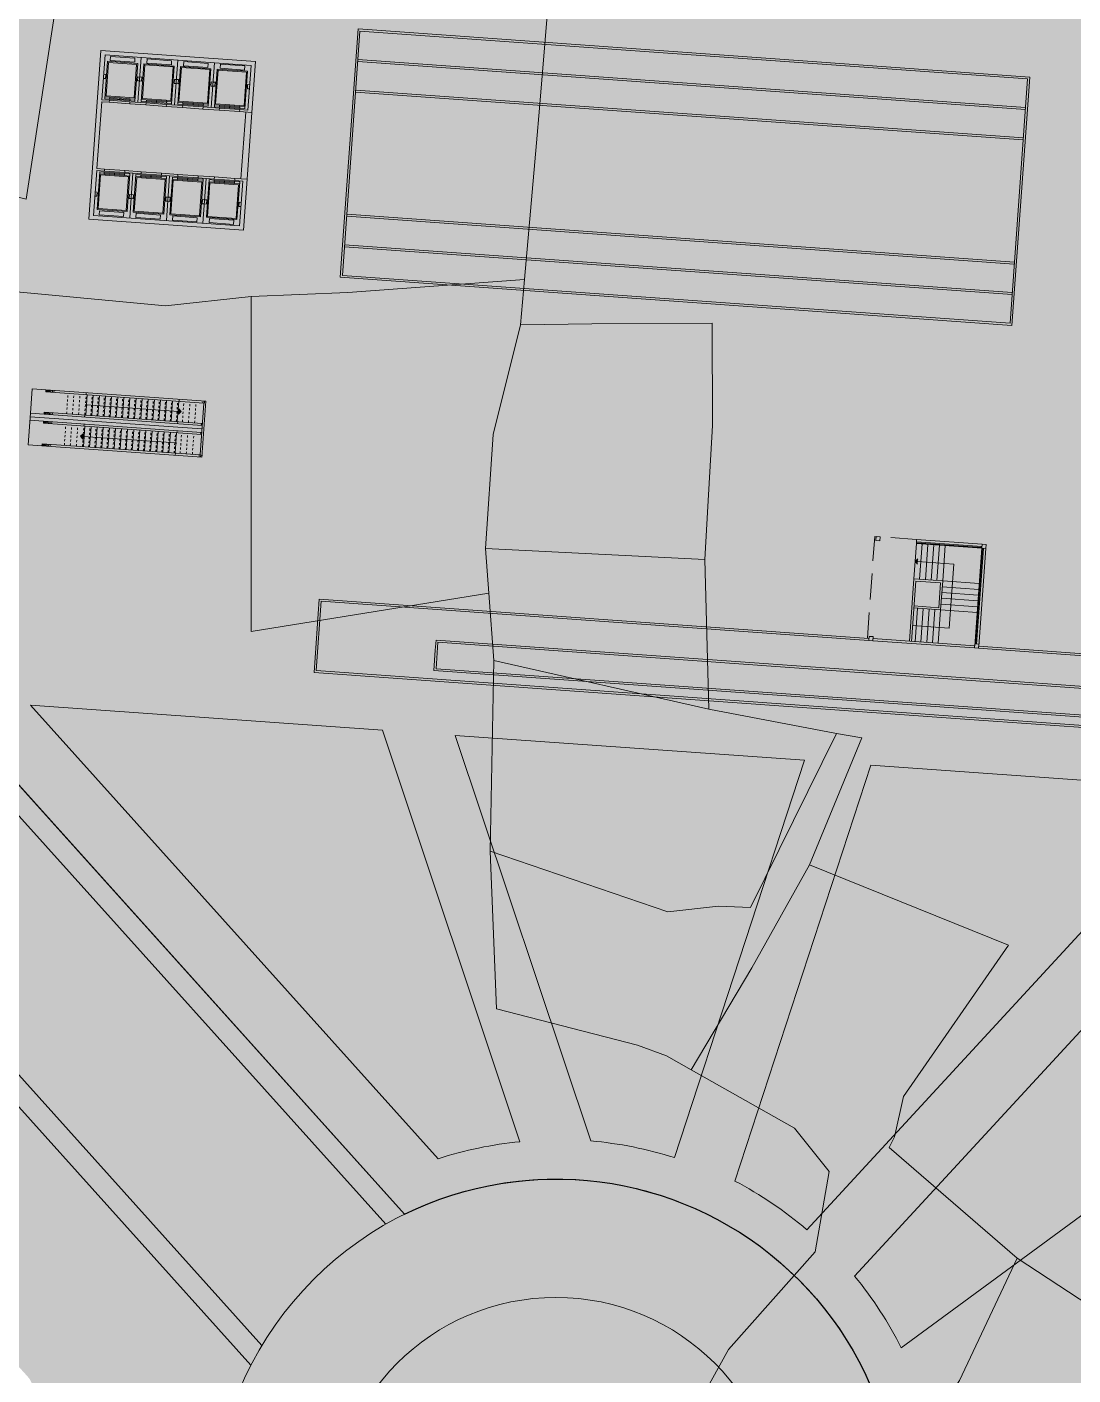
# Model space of a CAD drawing. Header units: inches. Extents: x 733725 to 1472938, y 4017711 to 8040520.
# Drawn here: x 735337.8 to 735389.1, y 4019173.2 to 4019239.3 of the extents above; entities that cross this region are included whole.
import ezdxf

# ---------------------------------------------------------------- set-up
doc = ezdxf.new("R2010")
doc.units = ezdxf.units.IN
doc.header["$MEASUREMENT"] = 0
doc.linetypes.add('DASHED2', pattern=[9.525, 6.35, -3.175])
doc.linetypes.add('HIDDEN', pattern=[0.375, 0.25, -0.125])
for name, color, linetype, lineweight in [('H-FAZAYE SABZ', 96, 'Continuous', 18), ('H-MAFSALL', 31, 'Continuous', 13), ('LABE ASPHALT', 7, 'Continuous', 15), ('RAHBAGH', 7, 'Continuous', 5), ('TAFKIKE SABZ', 7, 'Continuous', 25), ('VAZE-MOJOOD-IN', 252, 'Continuous', 0)]:
    doc.layers.add(name, color=color, linetype=linetype, lineweight=lineweight)

msp = doc.modelspace()

# ---------------------------------------------------------------- hatches: boundary and pattern name
at = {"layer": 'H-FAZAYE SABZ'}
h = msp.add_hatch(color=256, dxfattribs=at)
edge = h.paths.add_edge_path()
edge.add_arc((735410.748, 4019426.073), 76, 263.44384, 271.72523, ccw=False)
edge.add_line((735402.071, 4019350.57), (735364.906, 4019354.841))
edge.add_arc((735361.594, 4019326.038), 28.993, 83.4414, 123.48102)
edge.add_line((735345.6, 4019350.22), (735353.87, 4019343.77))
edge.add_line((735353.87, 4019343.77), (735332.48, 4019316.35))
edge.add_line((735332.48, 4019316.35), (735330.01, 4019313.18))
edge.add_line((735330.01, 4019313.18), (735305.82, 4019282.19))
edge.add_line((735305.82, 4019282.19), (735300.29, 4019287.341))
edge.add_line((735300.29, 4019287.341), (735285.265, 4019271.213))
edge.add_line((735285.265, 4019271.213), (735291.819, 4019270.898))
edge.add_line((735291.819, 4019270.898), (735301.561, 4019260.173))
edge.add_line((735301.561, 4019260.173), (735300.866, 4019245.702))
edge.add_line((735300.866, 4019245.702), (735299.411, 4019244.38))
edge.add_line((735299.411, 4019244.38), (735356.312, 4019181.079))
edge.add_arc((735363.732, 4019166.003), 16.803, -17.99058, 116.20637, ccw=False)
edge.add_arc((735384.469, 4019159.269), 5, 162.00947, 222.0951)
edge.add_line((735380.759, 4019155.917), (735387.694, 4019148.24))
edge.add_arc((735378.047, 4019139.525), 13, 15.04637, 42.09511, ccw=False)
edge.add_line((735390.602, 4019142.9), (735394.22, 4019142.032))
edge.add_line((735394.22, 4019142.032), (735395.52, 4019148.77))
edge.add_arc((735263.116, 4019268.09), 178.236, 317.97541, 327.17956)
edge.add_line((735412.901, 4019171.485), (735416.436, 4019177.606))
edge.add_line((735416.436, 4019177.606), (735423.813, 4019191.582))
edge.add_line((735423.813, 4019191.582), (735427.541, 4019199.873))
edge.add_line((735427.541, 4019199.873), (735533.169, 4019192.242))
edge.add_line((735533.169, 4019192.242), (735543.18, 4019191.4))
edge.add_line((735543.18, 4019191.4), (735605.304, 4019186.967))
edge.add_line((735605.304, 4019186.967), (735608.957, 4019242.876))
edge.add_line((735608.957, 4019242.876), (735544.421, 4019247.517))
edge.add_line((735544.421, 4019247.517), (735536.221, 4019248.107))
edge.add_line((735536.221, 4019248.107), (735472.997, 4019252.654))
edge.add_line((735472.997, 4019252.654), (735462.969, 4019253.375))
edge.add_line((735462.969, 4019253.375), (735422.994, 4019256.25))
edge.add_line((735422.994, 4019256.25), (735417.009, 4019256.681))
edge.add_line((735417.009, 4019256.681), (735367.324, 4019260.254))
edge.add_line((735367.324, 4019260.254), (735361.228, 4019260.693))
edge.add_line((735361.228, 4019260.693), (735325.124, 4019263.289))
edge.add_line((735325.124, 4019263.289), (735325.124, 4019263.29))
edge.add_line((735325.124, 4019263.29), (735313.964, 4019267.791))
edge.add_line((735313.964, 4019267.791), (735315.742, 4019271.626))
edge.add_line((735315.742, 4019271.626), (735319.4, 4019278.363))
edge.add_line((735319.4, 4019278.363), (735321.208, 4019281.622))
edge.add_line((735321.208, 4019281.622), (735322.065, 4019283.168))
edge.add_line((735322.065, 4019283.168), (735333.895, 4019279.208))
edge.add_line((735333.895, 4019279.208), (735365.72, 4019336.973))
edge.add_line((735365.72, 4019336.973), (735370.334, 4019347.774))
edge.add_line((735370.334, 4019347.774), (735375.149, 4019346.997))
edge.add_line((735375.149, 4019346.997), (735390.881, 4019344.458))
edge.add_line((735390.881, 4019344.458), (735397.096, 4019343.455))
edge.add_line((735397.096, 4019343.455), (735422.141, 4019339.413))
edge.add_line((735422.141, 4019339.413), (735423.106, 4019346.596))
edge.add_line((735423.106, 4019346.596), (735419.758, 4019350.31))
edge.add_line((735419.758, 4019350.31), (735413.036, 4019350.107))
at = {"layer": 'H-MAFSALL'}
h = msp.add_hatch(dxfattribs=at)
h.set_pattern_fill('ANGLE', color=256, scale=0.3, angle=45, style=0)
h.set_pattern_definition([(44.999999983, (-0.0012, 0.0002), (-1.4817422595, 1.4817422604), [1.524, -0.5715]), (134.999999983, (-0.0012, 0.0002), (-1.4817422604, -1.4817422595), [1.524, -0.5715])])
edge = h.paths.add_edge_path()
edge.add_arc((735336.887, 4018993.898), 19.879, 147.24573, 162.82161)
edge.add_line((735317.895, 4018999.769), (735317.157, 4018997.382))
edge.add_line((735317.157, 4018997.382), (735316.016, 4018993.691))
edge.add_line((735316.016, 4018993.691), (735315.622, 4018992.415))
edge.add_arc((735287.294, 4019001.172), 29.65, 331.20956, 342.82161, ccw=False)
edge.add_arc((735314.375, 4018986.29), 1.25, 151.20956, 323.45403)
edge.add_line((735315.379, 4018985.546), (735316.766, 4018987.417))
edge.add_line((735316.766, 4018987.417), (735319.857, 4018991.588))
edge.add_line((735319.857, 4018991.588), (735322.124, 4018994.646))
edge.add_line((735322.124, 4018994.646), (735323.352, 4018996.303))
edge.add_arc((735327.778, 4019000.204), 5.9, 152.78755, 221.39207, ccw=False)
edge.add_line((735322.531, 4019002.902), (735320.169, 4019004.653))
edge = h.paths.add_edge_path()
edge.add_arc((735363.732, 4019166.003), 6.72, 0, 360)
edge = h.paths.add_edge_path()
edge.add_arc((735283.745, 4019253.777), 6.72, 0, 360)
edge = h.paths.add_edge_path()
edge.add_arc((735235.561, 4018869.054), 31.282, 173.68042, 181.1747)
edge.add_line((735204.285, 4018868.412), (735205.168, 4018868.081))
edge.add_line((735205.168, 4018868.081), (735225.386, 4018891.628))
edge.add_line((735225.386, 4018891.628), (735223.179, 4018893.579))
edge.add_line((735223.179, 4018893.579), (735257.076, 4018931.653))
edge.add_line((735257.076, 4018931.653), (735260.059, 4018932.081))
edge.add_line((735260.059, 4018932.081), (735253.91, 4018936.722))
edge.add_line((735253.91, 4018936.722), (735255.371, 4018938.214))
edge.add_line((735255.371, 4018938.214), (735271.808, 4018955.003))
edge.add_line((735271.808, 4018955.003), (735289.384, 4018972.956))
edge.add_line((735289.384, 4018972.956), (735302.583, 4018963.33))
edge.add_line((735302.583, 4018963.33), (735310.742, 4018974.291))
edge.add_line((735310.742, 4018974.291), (735319.561, 4018986.14))
edge.add_line((735319.561, 4018986.14), (735324.93, 4018993.354))
edge.add_line((735324.93, 4018993.354), (735332.335, 4019003.302))
edge.add_line((735332.335, 4019003.302), (735333.987, 4019005.523))
edge.add_line((735333.987, 4019005.523), (735346.706, 4019022.611))
edge.add_line((735346.706, 4019022.611), (735348.208, 4019024.628))
edge.add_line((735348.208, 4019024.628), (735342.012, 4019029.593))
edge.add_line((735342.012, 4019029.593), (735355.3, 4019041.673))
edge.add_arc((735337.305, 4019061.466), 26.75, 312.2751, 347.92686)
edge.add_line((735363.464, 4019055.871), (735364.731, 4019061.795))
edge.add_line((735364.731, 4019061.795), (735367.431, 4019060.094))
edge.add_line((735367.431, 4019060.094), (735369.771, 4019071.038))
edge.add_line((735369.771, 4019071.038), (735370.908, 4019076.727))
edge.add_line((735370.908, 4019076.727), (735371.28, 4019078.589))
edge.add_line((735371.28, 4019078.589), (735372.116, 4019082.779))
edge.add_line((735372.116, 4019082.779), (735372.943, 4019086.918))
edge.add_line((735372.943, 4019086.918), (735374.009, 4019091.899))
edge.add_line((735374.009, 4019091.899), (735374.622, 4019094.768))
edge.add_arc((735460.772, 4019076.342), 88.098, 160.40594, 167.92686, ccw=False)
edge.add_arc((735459.126, 4019077.063), 86.306, 143.87088, 160.49062, ccw=False)
edge.add_line((735389.418, 4019127.949), (735390.943, 4019130.318))
edge.add_line((735390.943, 4019130.318), (735394.22, 4019142.032))
edge.add_line((735394.22, 4019142.032), (735393.882, 4019142.15))
edge.add_line((735393.882, 4019142.15), (735390.602, 4019142.9))
edge.add_arc((735378.048, 4019139.525), 13, 15.04587, 42.09561)
edge.add_line((735387.694, 4019148.24), (735380.759, 4019155.917))
edge.add_arc((735384.469, 4019159.269), 5, 162.00938, 222.09505, ccw=False)
edge.add_arc((735363.732, 4019166.003), 16.803, 342.00945, 476.20635)
edge.add_line((735356.312, 4019181.079), (735299.411, 4019244.38))
edge.add_line((735299.411, 4019244.38), (735300.866, 4019245.702))
edge.add_line((735300.866, 4019245.702), (735301.561, 4019260.174))
edge.add_line((735301.561, 4019260.174), (735291.819, 4019270.898))
edge.add_line((735291.819, 4019270.898), (735283.87, 4019271.28))
edge.add_line((735283.87, 4019271.28), (735273.064, 4019281.308))
edge.add_line((735273.064, 4019281.308), (735261.021, 4019270.648))
edge.add_line((735261.021, 4019270.648), (735241.26, 4019290.858))
edge.add_line((735241.26, 4019290.858), (735237.133, 4019295.778))
edge.add_line((735237.133, 4019295.778), (735236.941, 4019294.494))
edge.add_arc((735279.18, 4019288.64), 42.642, 172.10945, 182.94588)
edge.add_arc((735272.33, 4019287.876), 35.764, 182.28821, 200.86123)
edge.add_arc((735279.844, 4019290.903), 43.864, 201.06045, 210.22746)
edge.add_arc((735196.272, 4019240.989), 53.484, 22.65761, 31.35686, ccw=False)
edge.add_arc((735214.584, 4019250.796), 32.867, 1.70821, 19.17565, ccw=False)
edge.add_arc((735222.509, 4019250.947), 24.942, -19.81532, 1.90493, ccw=False)
edge.add_arc((735180.674, 4019263.974), 68.743, 329.27151, 341.7906, ccw=False)
edge.add_arc((735194.126, 4019259.478), 54.964, 310.4978, 326.1333, ccw=False)
edge.add_arc((735194.948, 4019257.212), 52.715, 297.16763, 311.41797, ccw=False)
edge.add_arc((735184.453, 4019279.097), 76.98, 286.93156, 296.67939, ccw=False)
edge.add_arc((735187.968, 4019299.012), 95.448, 273.81785, 281.42347, ccw=False)
edge.add_line((735194.323, 4019203.775), (735191.816, 4019203.542))
edge.add_line((735191.816, 4019203.542), (735188.433, 4019204.166))
edge.add_line((735188.433, 4019204.166), (735186.818, 4019204.814))
edge.add_line((735186.818, 4019204.814), (735184.224, 4019206.587))
edge.add_line((735184.224, 4019206.587), (735182.357, 4019208.497))
edge.add_line((735182.357, 4019208.497), (735177.464, 4019213.816))
edge.add_line((735177.464, 4019213.816), (735174.388, 4019215.427))
edge.add_arc((735207.702, 4019311.575), 101.756, 242.58474, 250.88943, ccw=False)
edge.add_arc((735205.978, 4019309.365), 99.001, 235.25845, 242.88122, ccw=False)
edge.add_arc((735219.404, 4019320.885), 116.204, 226.95382, 233.05546, ccw=False)
edge.add_arc((735189.204, 4019288.191), 71.698, 218.65722, 226.75708, ccw=False)
edge.add_arc((735177.01, 4019281.026), 57.736, 215.64624, 220.66439, ccw=False)
edge.add_arc((735188.662, 4019291.496), 73.326, 209.71519, 216.98843, ccw=False)
edge.add_arc((735209.953, 4019304.55), 98.292, 205.61372, 210.17167, ccw=False)
edge.add_arc((735443.938, 4019400.779), 351.177, 201.87935, 203.26711, ccw=False)
edge.add_arc((735236.113, 4019308.214), 124.115, 193.20551, 197.97514, ccw=False)
edge.add_arc((735185.201, 4019297.692), 72.159, 186.73357, 194.3063, ccw=False)
edge.add_arc((735101.662, 4019287.749), 11.97, 7.11084, 36.42171)
edge.add_arc((735266.402, 4019423.972), 201.815, 217.70694, 219.77485, ccw=False)
edge.add_arc((735118.352, 4019306.361), 12.994, 178.25995, 206.62589, ccw=False)
edge.add_arc((735127.732, 4019307.406), 22.377, 168.36929, 181.66632, ccw=False)
edge.add_arc((735209.805, 4019281.707), 108.29, 159.60821, 163.8009, ccw=False)
edge.add_arc((735168.265, 4019296.33), 64.263, 152.57975, 158.92435, ccw=False)
edge.add_arc((735188.612, 4019279.74), 90.123, 143.048, 149.17247, ccw=False)
edge.add_arc((735146.857, 4019311.913), 37.419, 129.08322, 143.98196, ccw=False)
edge.add_arc((735151.115, 4019315.317), 37.856, 120.29098, 137.36305, ccw=False)
edge.add_arc((735159.16, 4019292.588), 61.706, 110.04398, 116.09204, ccw=False)
edge.add_arc((735161.247, 4019296.399), 58.931, 100.69888, 113.22214, ccw=False)
edge.add_arc((735157.137, 4019318.945), 36.014, 89.18296, 100.93291, ccw=False)
edge.add_arc((735156.867, 4019324.903), 30.063, 62.39516, 88.50508, ccw=False)
edge.add_arc((735157.344, 4019325.33), 29.464, 49.16935, 62.83395, ccw=False)
edge.add_arc((735245.617, 4019426.573), 104.858, 228.84372, 233.52535)
edge.add_arc((735203.918, 4019373.689), 37.602, 236.71613, 246.17942)
edge.add_arc((735207.799, 4019385.711), 50.184, 247.66976, 256.74302)
edge.add_arc((735204.53, 4019372.261), 36.344, 256.89678, 262.4419)
edge.add_line((735199.75, 4019336.234), (735201.003, 4019336.089))
edge.add_line((735201.003, 4019336.089), (735202.625, 4019335.968))
edge.add_line((735202.625, 4019335.968), (735204.032, 4019335.921))
edge.add_line((735204.032, 4019335.921), (735205.471, 4019335.925))
edge.add_line((735205.471, 4019335.925), (735206.76, 4019335.97))
edge.add_line((735206.76, 4019335.97), (735208.39, 4019336.085))
edge.add_line((735208.39, 4019336.085), (735210.343, 4019336.307))
edge.add_line((735210.343, 4019336.307), (735213.109, 4019336.783))
edge.add_line((735213.109, 4019336.783), (735215.77, 4019337.424))
edge.add_line((735215.77, 4019337.424), (735218.559, 4019338.369))
edge.add_line((735218.559, 4019338.369), (735221.568, 4019339.578))
edge.add_line((735221.568, 4019339.578), (735223.136, 4019340.263))
edge.add_line((735223.136, 4019340.263), (735225.924, 4019341.74))
edge.add_line((735225.924, 4019341.74), (735226.042, 4019341.814))
edge.add_line((735226.042, 4019341.814), (735221.934, 4019348.392))
edge.add_line((735221.934, 4019348.392), (735194.472, 4019341.949))
edge.add_line((735194.472, 4019341.949), (735181.04, 4019356.617))
edge.add_line((735181.04, 4019356.617), (735156.683, 4019383.216))
edge.add_line((735156.683, 4019383.216), (735138.789, 4019366.92))
edge.add_line((735138.789, 4019366.92), (735125.728, 4019353.293))
edge.add_line((735125.728, 4019353.293), (735109.672, 4019338.426))
edge.add_line((735109.672, 4019338.426), (735059.814, 4019293.098))
edge.add_line((735059.814, 4019293.098), (735064.848, 4019287.561))
edge.add_line((735064.848, 4019287.561), (735059.598, 4019282.788))
edge.add_line((735059.598, 4019282.788), (735162.105, 4019170.036))
edge.add_line((735162.105, 4019170.036), (735173.064, 4019180))
edge.add_line((735173.064, 4019180), (735182.819, 4019169.27))
edge.add_line((735182.819, 4019169.27), (735265.188, 4019244.155))
edge.add_line((735265.188, 4019244.155), (735267.199, 4019245.981))
edge.add_line((735267.199, 4019245.981), (735275.67, 4019236.655))
edge.add_line((735275.67, 4019236.655), (735290.075, 4019235.964))
edge.add_line((735290.075, 4019235.964), (735293.85, 4019231.821))
edge.add_line((735293.85, 4019231.821), (735291.239, 4019229.442))
edge.add_line((735291.239, 4019229.442), (735293.303, 4019227.177))
edge.add_line((735293.303, 4019227.177), (735295.914, 4019229.556))
edge.add_line((735295.914, 4019229.556), (735298.386, 4019226.842))
edge.add_line((735298.386, 4019226.842), (735297.619, 4019217.325))
edge.add_line((735297.619, 4019217.325), (735337.84, 4019173.133))
edge.add_arc((735337.101, 4019172.46), 1, -48.01312, 42.30624, ccw=False)
edge.add_line((735337.77, 4019171.716), (735335.76, 4019169.888))
edge.add_line((735335.76, 4019169.888), (735359.666, 4019143.198))
edge.add_arc((735366.226, 4019164.986), 22.754, 253.24461, 273.40424)
edge.add_arc((735366.203, 4019164.63), 22.4, 273.51626, 283.3837)
edge.add_arc((735372.615, 4019137.682), 5.3, -34.83055, 103.3837, ccw=False)
edge.add_arc((735460.772, 4019076.342), 102.098, 145.16945, 167.92614)
edge.add_line((735360.932, 4019097.698), (735359.249, 4019089.827))
edge.add_line((735359.249, 4019089.827), (735358.039, 4019088.727))
edge.add_line((735358.039, 4019088.727), (735358.294, 4019088.447))
edge.add_arc((735357.406, 4019087.64), 1.2, -128.97711, 42.27461, ccw=False)
edge.add_line((735356.652, 4019086.707), (735356.606, 4019086.491))
edge.add_line((735356.606, 4019086.491), (735356.482, 4019086.588))
edge.add_line((735356.482, 4019086.588), (735356.371, 4019086.698))
edge.add_line((735356.371, 4019086.698), (735355.37, 4019087.798))
edge.add_line((735355.37, 4019087.798), (735353.56, 4019086.153))
edge.add_line((735353.56, 4019086.153), (735352.815, 4019086.972))
edge.add_line((735352.815, 4019086.972), (735349.862, 4019084.287))
edge.add_line((735349.862, 4019084.287), (735350.607, 4019083.468))
edge.add_line((735350.607, 4019083.468), (735348.923, 4019081.938))
edge.add_line((735348.923, 4019081.938), (735348.587, 4019082.307))
edge.add_line((735348.587, 4019082.307), (735347.328, 4019082.721))
edge.add_line((735347.328, 4019082.721), (735346.107, 4019081.61))
edge.add_line((735346.107, 4019081.61), (735347.084, 4019080.535))
edge.add_line((735347.084, 4019080.535), (735347.218, 4019080.388))
edge.add_line((735347.218, 4019080.388), (735348.063, 4019079.46))
edge.add_line((735348.063, 4019079.46), (735351.056, 4019076.167))
edge.add_line((735351.056, 4019076.167), (735351.998, 4019075.131))
edge.add_line((735351.998, 4019075.131), (735352.779, 4019075.841))
edge.add_arc((735354.124, 4019074.361), 2, -12.07314, 132.2751, ccw=False)
edge.add_line((735356.08, 4019073.943), (735352.707, 4019058.172))
edge.add_arc((735337.305, 4019061.466), 15.75, 312.27536, 347.9264, ccw=False)
edge.add_line((735347.9, 4019049.812), (735296.267, 4019002.871))
edge.add_arc((735304.003, 4018994.361), 11.5, 132.27509, 162.40594)
edge.add_arc((735291.944, 4018998.185), 1.15, 222.2751, 342.40593, ccw=False)
edge.add_line((735291.093, 4018997.412), (735289.079, 4018999.627))
edge.add_line((735289.079, 4018999.627), (735348.847, 4019053.964))
edge.add_arc((735348.04, 4019054.852), 1.2, 312.2751, 448.26631)
edge.add_line((735348.076, 4019056.052), (735342.951, 4019051.751))
edge.add_line((735342.951, 4019051.751), (735274.351, 4018989.384))
edge.add_line((735274.351, 4018989.384), (735286.122, 4018976.437))
edge.add_line((735286.122, 4018976.437), (735276.11, 4018967.335))
edge.add_line((735276.11, 4018967.335), (735256.153, 4018949.191))
edge.add_line((735256.153, 4018949.191), (735254.651, 4018947.826))
edge.add_line((735254.651, 4018947.826), (735254.11, 4018948.422))
edge.add_line((735254.11, 4018948.422), (735253.837, 4018948.174))
edge.add_line((735253.837, 4018948.174), (735258.041, 4018943.55))
edge.add_line((735258.041, 4018943.55), (735257.671, 4018943.214))
edge.add_line((735257.671, 4018943.214), (735253.911, 4018942.944))
edge.add_line((735253.911, 4018942.944), (735251.084, 4018940.374))
edge.add_line((735251.084, 4018940.374), (735248.631, 4018938.144))
edge.add_line((735248.631, 4018938.144), (735248.489, 4018934.324))
edge.add_line((735248.489, 4018934.324), (735226.261, 4018910.477))
edge.add_line((735226.261, 4018910.477), (735226.355, 4018910.373))
edge.add_line((735226.355, 4018910.373), (735226.273, 4018910.297))
edge.add_line((735226.273, 4018910.297), (735223.412, 4018907.216))
edge.add_line((735223.412, 4018907.216), (735215.547, 4018915.891))
edge.add_arc((735198.25, 4018905.818), 20.016, 24.34693, 30.21392, ccw=False)
edge.add_line((735216.486, 4018914.07), (735217.139, 4018912.854))
edge.add_arc((735181.623, 4018893.381), 40.504, 14.51723, 28.73548, ccw=False)
edge.add_arc((735206.013, 4018902.291), 14.873, -11.21466, 4.79688, ccw=False)
edge.add_arc((735204.632, 4018902.585), 16.285, 327.33902, 348.71289, ccw=False)
edge.add_arc((735185.918, 4018916.366), 39.505, 311.21049, 325.16042, ccw=False)
edge.add_arc((735230.628, 4018866.723), 27.313, 133.16037, 146.20972)
edge.add_arc((735226.261, 4018869.833), 21.954, 146.61687, 173.03045)

# ---------------------------------------------------------------- linework, layer by layer
at = {"layer": 'LABE ASPHALT'}
for p, q in [((735354.035, 4019239.16), (735353.163, 4019226.992)), ((735354.127, 4019239.054), (735353.27, 4019227.084)), ((735386.95, 4019236.804), (735354.035, 4019239.16)), ((735354.127, 4019239.054), (735386.843, 4019236.711)), ((735386.843, 4019236.711), (735354.127, 4019239.054)), ((735354.02, 4019237.562), (735386.736, 4019235.217)), ((735386.743, 4019235.317), (735354.027, 4019237.661)), ((735385.986, 4019224.738), (735386.843, 4019236.711)), ((735386.078, 4019224.632), (735386.95, 4019236.804)), ((735353.92, 4019236.165), (735386.636, 4019233.821)), ((735348.529, 4019235.085), (735348.295, 4019231.813)), ((735348.828, 4019235.064), (735348.594, 4019231.792)), ((735353.485, 4019230.081), (735386.2, 4019227.736)), ((735353.478, 4019229.981), (735386.193, 4019227.637)), ((735386.086, 4019226.14), (735353.37, 4019228.484)), ((735353.378, 4019228.585), (735386.093, 4019226.24)), ((735386.078, 4019224.632), (735353.163, 4019226.992)), ((735385.986, 4019224.738), (735353.27, 4019227.084)), ((735338.756, 4019221.38), (735338.763, 4019221.48)), ((735338.777, 4019221.378), (735338.784, 4019221.478)), ((735338.803, 4019221.377), (735338.81, 4019221.476)), ((735338.836, 4019221.374), (735338.843, 4019221.474)), ((735338.883, 4019221.371), (735338.89, 4019221.471)), ((735338.932, 4019221.367), (735338.939, 4019221.467)), ((735338.988, 4019221.363), (735338.996, 4019221.463)), ((735339.055, 4019221.359), (735339.063, 4019221.458)), ((735339.13, 4019221.353), (735339.137, 4019221.453)), ((735346.43, 4019220.834), (735346.437, 4019220.933)), ((735346.505, 4019220.828), (735346.512, 4019220.928)), ((735338.678, 4019220.283), (735338.685, 4019220.382)), ((735338.699, 4019220.281), (735338.706, 4019220.381)), ((735338.725, 4019220.279), (735338.732, 4019220.379)), ((735338.758, 4019220.277), (735338.765, 4019220.377)), ((735338.805, 4019220.274), (735338.812, 4019220.373)), ((735338.854, 4019220.27), (735338.861, 4019220.37)), ((735338.91, 4019220.266), (735338.917, 4019220.366)), ((735338.977, 4019220.261), (735338.984, 4019220.361)), ((735339.052, 4019220.256), (735339.059, 4019220.356)), ((735338.646, 4019219.834), (735338.653, 4019219.933)), ((735338.667, 4019219.832), (735338.674, 4019219.932)), ((735338.693, 4019219.83), (735338.7, 4019219.93)), ((735338.726, 4019219.828), (735338.733, 4019219.928)), ((735338.773, 4019219.825), (735338.78, 4019219.924)), ((735338.822, 4019219.821), (735338.829, 4019219.921)), ((735338.878, 4019219.817), (735338.885, 4019219.917)), ((735338.945, 4019219.812), (735338.953, 4019219.912)), ((735339.02, 4019219.807), (735339.027, 4019219.907)), ((735346.352, 4019219.736), (735346.359, 4019219.836)), ((735346.494, 4019219.726), (735346.501, 4019219.826)), ((735338.568, 4019218.737), (735338.575, 4019218.836)), ((735338.589, 4019218.735), (735338.596, 4019218.835)), ((735338.615, 4019218.733), (735338.622, 4019218.833)), ((735338.648, 4019218.731), (735338.655, 4019218.831)), ((735338.694, 4019218.728), (735338.702, 4019218.827)), ((735338.743, 4019218.724), (735338.751, 4019218.824)), ((735338.8, 4019218.72), (735338.807, 4019218.82)), ((735338.867, 4019218.715), (735338.874, 4019218.815)), ((735338.942, 4019218.71), (735338.949, 4019218.81)), ((735346.32, 4019219.287), (735346.327, 4019219.387)), ((735346.462, 4019219.277), (735346.469, 4019219.377)), ((735346.242, 4019218.19), (735346.249, 4019218.29)), ((735346.316, 4019218.185), (735346.324, 4019218.285)), ((735346.384, 4019218.18), (735346.391, 4019218.28)), ((735381.331, 4019213.078), (735381.472, 4019213.2)), ((735381.331, 4019213.078), (735381.453, 4019212.936)), ((735381.463, 4019213.068), (735383.234, 4019212.941)), ((735383.008, 4019209.792), (735383.234, 4019212.941)), ((735352.135, 4019211.226), (735351.877, 4019207.627)), ((735352.227, 4019211.119), (735351.984, 4019207.72)), ((735379.066, 4019209.298), (735352.135, 4019211.226)), ((735379.059, 4019209.198), (735352.227, 4019211.119)), ((735381.205, 4019209.921), (735383.008, 4019209.792)), ((735357.82, 4019208.714), (735357.855, 4019209.213)), ((735384.238, 4019207.324), (735357.855, 4019209.213)), ((735357.855, 4019207.809), (735357.948, 4019209.106)), ((735357.948, 4019209.106), (735379.044, 4019207.595)), ((735384.245, 4019208.828), (735379.258, 4019209.184)), ((735384.252, 4019208.927), (735379.265, 4019209.284)), ((735415.292, 4019206.705), (735384.452, 4019208.913)), ((735357.748, 4019207.716), (735357.82, 4019208.714)), ((735415.185, 4019206.612), (735384.445, 4019208.813)), ((735384.131, 4019205.828), (735357.748, 4019207.716)), ((735384.138, 4019205.927), (735357.855, 4019207.809)), ((735379.044, 4019207.595), (735415.071, 4019205.016)), ((735384.238, 4019207.324), (735415.078, 4019205.116)), ((735414.971, 4019203.62), (735384.131, 4019205.828)), ((735414.978, 4019203.72), (735384.138, 4019205.927))]:
    msp.add_line(p, q, dxfattribs=at)
at = {"layer": 'LABE ASPHALT', "ltscale": 0.2}
for p, q in [((735341.426, 4019238.1), (735340.835, 4019229.841)), ((735349.007, 4019237.558), (735341.426, 4019238.1)), ((735341.637, 4019237.885), (735341.48, 4019235.69)), ((735341.633, 4019235.729), (735341.765, 4019237.575)), ((735348.793, 4019237.372), (735341.637, 4019237.885)), ((735341.694, 4019235.875), (735341.811, 4019237.521)), ((735343.236, 4019237.469), (735341.765, 4019237.575)), ((735343.183, 4019237.423), (735341.811, 4019237.521)), ((735341.893, 4019237.616), (735341.907, 4019237.815)), ((735343.09, 4019237.53), (735341.893, 4019237.616)), ((735343.104, 4019237.729), (735341.907, 4019237.815)), ((735343.065, 4019235.777), (735343.183, 4019237.423)), ((735343.09, 4019237.53), (735343.104, 4019237.729)), ((735343.104, 4019235.624), (735343.236, 4019237.469)), ((735343.25, 4019235.564), (735343.407, 4019237.758)), ((735343.403, 4019235.603), (735343.535, 4019237.448)), ((735343.464, 4019235.749), (735343.582, 4019237.395)), ((735345.031, 4019237.341), (735343.535, 4019237.448)), ((735344.978, 4019237.295), (735343.582, 4019237.395)), ((735343.688, 4019237.487), (735343.703, 4019237.687)), ((735344.885, 4019237.401), (735343.688, 4019237.487)), ((735344.9, 4019237.601), (735343.703, 4019237.687)), ((735344.86, 4019235.649), (735344.978, 4019237.295)), ((735344.885, 4019237.401), (735344.9, 4019237.601)), ((735344.899, 4019235.496), (735345.031, 4019237.341)), ((735345.045, 4019235.435), (735345.202, 4019237.629)), ((735345.199, 4019235.474), (735345.331, 4019237.319)), ((735346.827, 4019237.212), (735345.331, 4019237.319)), ((735345.484, 4019237.359), (735345.498, 4019237.558)), ((735346.681, 4019237.273), (735345.484, 4019237.359)), ((735346.695, 4019237.472), (735345.498, 4019237.558)), ((735346.681, 4019237.273), (735346.695, 4019237.472)), ((735346.841, 4019235.306), (735346.998, 4019237.501)), ((735347.279, 4019237.23), (735347.294, 4019237.43)), ((735348.49, 4019237.344), (735347.294, 4019237.43)), ((735348.476, 4019237.144), (735348.49, 4019237.344)), ((735348.636, 4019235.178), (735348.793, 4019237.372)), ((735348.828, 4019235.064), (735349.007, 4019237.558)), ((735341.654, 4019236.73), (735341.555, 4019236.738)), ((735341.669, 4019236.93), (735341.569, 4019236.937)), ((735341.654, 4019236.73), (735341.669, 4019236.93)), ((735343.225, 4019236.618), (735343.24, 4019236.817)), ((735343.24, 4019236.817), (735343.439, 4019236.803)), ((735343.425, 4019236.604), (735343.439, 4019236.803)), ((735345.021, 4019236.489), (735345.035, 4019236.689)), ((735345.035, 4019236.689), (735345.234, 4019236.675)), ((735345.22, 4019236.475), (735345.234, 4019236.675)), ((735345.259, 4019235.62), (735345.377, 4019237.266)), ((735346.773, 4019237.166), (735345.377, 4019237.266)), ((735346.656, 4019235.52), (735346.773, 4019237.166)), ((735346.695, 4019235.367), (735346.827, 4019237.212)), ((735346.994, 4019235.346), (735347.126, 4019237.191)), ((735347.055, 4019235.492), (735347.172, 4019237.137)), ((735348.622, 4019237.084), (735347.126, 4019237.191)), ((735348.569, 4019237.037), (735347.172, 4019237.137)), ((735348.476, 4019237.144), (735347.279, 4019237.23)), ((735348.451, 4019235.392), (735348.569, 4019237.037)), ((735348.49, 4019235.239), (735348.622, 4019237.084)), ((735343.225, 4019236.618), (735343.325, 4019236.611)), ((735343.425, 4019236.604), (735343.325, 4019236.611)), ((735345.021, 4019236.489), (735345.12, 4019236.482)), ((735345.22, 4019236.475), (735345.12, 4019236.482)), ((735346.816, 4019236.361), (735346.83, 4019236.56)), ((735346.816, 4019236.361), (735347.015, 4019236.347)), ((735346.83, 4019236.56), (735346.93, 4019236.553)), ((735347.03, 4019236.546), (735346.93, 4019236.553)), ((735347.015, 4019236.347), (735347.03, 4019236.546)), ((735348.611, 4019236.232), (735348.625, 4019236.432)), ((735348.611, 4019236.232), (735348.711, 4019236.225)), ((735348.625, 4019236.432), (735348.725, 4019236.425)), ((735353.913, 4019236.066), (735386.629, 4019233.721)), ((735341.473, 4019235.591), (735341.238, 4019232.318)), ((735341.846, 4019235.564), (735341.473, 4019235.591)), ((735341.854, 4019235.663), (735341.48, 4019235.69)), ((735341.857, 4019235.713), (735341.633, 4019235.729)), ((735342.363, 4019235.777), (735341.64, 4019235.829)), ((735343.065, 4019235.777), (735341.694, 4019235.875)), ((735341.846, 4019235.564), (735341.854, 4019235.663)), ((735342.851, 4019235.592), (735341.854, 4019235.663)), ((735341.857, 4019235.713), (735341.864, 4019235.813)), ((735342.356, 4019235.678), (735341.857, 4019235.713)), ((735342.858, 4019235.692), (735341.861, 4019235.763)), ((735342.356, 4019235.678), (735342.363, 4019235.777)), ((735343.104, 4019235.624), (735342.356, 4019235.678)), ((735342.862, 4019235.742), (735342.363, 4019235.777)), ((735342.844, 4019235.492), (735342.851, 4019235.592)), ((735343.642, 4019235.435), (735342.844, 4019235.492)), ((735343.649, 4019235.535), (735342.851, 4019235.592)), ((735342.855, 4019235.642), (735342.862, 4019235.742)), ((735343.111, 4019235.724), (735342.862, 4019235.742)), ((735343.653, 4019235.585), (735343.403, 4019235.603)), ((735344.158, 4019235.649), (735343.41, 4019235.702)), ((735344.86, 4019235.649), (735343.464, 4019235.749)), ((735343.642, 4019235.435), (735343.649, 4019235.535)), ((735344.646, 4019235.464), (735343.649, 4019235.535)), ((735343.653, 4019235.585), (735343.66, 4019235.685)), ((735344.151, 4019235.549), (735343.653, 4019235.585)), ((735344.654, 4019235.563), (735343.656, 4019235.635)), ((735344.151, 4019235.549), (735344.158, 4019235.649)), ((735344.899, 4019235.496), (735344.151, 4019235.549)), ((735344.657, 4019235.613), (735344.158, 4019235.649)), ((735344.639, 4019235.364), (735344.646, 4019235.464)), ((735345.437, 4019235.307), (735344.639, 4019235.364)), ((735345.444, 4019235.406), (735344.646, 4019235.464)), ((735344.65, 4019235.513), (735344.657, 4019235.613)), ((735344.906, 4019235.595), (735344.657, 4019235.613)), ((735345.448, 4019235.456), (735345.199, 4019235.474)), ((735345.954, 4019235.52), (735345.206, 4019235.574)), ((735346.656, 4019235.52), (735345.259, 4019235.62)), ((735345.437, 4019235.307), (735345.444, 4019235.406)), ((735346.442, 4019235.335), (735345.444, 4019235.406)), ((735345.448, 4019235.456), (735345.455, 4019235.556)), ((735345.947, 4019235.421), (735345.448, 4019235.456)), ((735346.449, 4019235.435), (735345.451, 4019235.506)), ((735345.947, 4019235.421), (735345.954, 4019235.52)), ((735346.695, 4019235.367), (735345.947, 4019235.421)), ((735346.453, 4019235.485), (735345.954, 4019235.52)), ((735346.435, 4019235.235), (735346.442, 4019235.335)), ((735347.24, 4019235.278), (735346.442, 4019235.335)), ((735346.445, 4019235.385), (735346.453, 4019235.485)), ((735346.702, 4019235.467), (735346.453, 4019235.485)), ((735347.243, 4019235.328), (735346.994, 4019235.346)), ((735347.749, 4019235.392), (735347.001, 4019235.445)), ((735348.451, 4019235.392), (735347.055, 4019235.492)), ((735347.243, 4019235.328), (735347.25, 4019235.428)), ((735347.742, 4019235.292), (735347.243, 4019235.328)), ((735348.244, 4019235.306), (735347.247, 4019235.378)), ((735347.742, 4019235.292), (735347.749, 4019235.392)), ((735348.248, 4019235.356), (735347.749, 4019235.392)), ((735348.241, 4019235.256), (735348.248, 4019235.356)), ((735348.497, 4019235.338), (735348.248, 4019235.356)), ((735347.233, 4019235.178), (735346.435, 4019235.235)), ((735347.233, 4019235.178), (735347.24, 4019235.278)), ((735348.237, 4019235.206), (735347.24, 4019235.278)), ((735348.49, 4019235.239), (735347.742, 4019235.292)), ((735348.23, 4019235.107), (735348.237, 4019235.206)), ((735348.23, 4019235.107), (735348.828, 4019235.064)), ((735348.237, 4019235.206), (735348.636, 4019235.178)), ((735341.074, 4019230.024), (735341.231, 4019232.218)), ((735341.605, 4019232.192), (735341.231, 4019232.218)), ((735341.612, 4019232.291), (735341.238, 4019232.318)), ((735341.377, 4019232.158), (735341.245, 4019230.313)), ((735341.416, 4019232.005), (735341.299, 4019230.359)), ((735342.093, 4019232.006), (735341.37, 4019232.058)), ((735341.601, 4019232.142), (735341.377, 4019232.158)), ((735342.788, 4019231.907), (735341.416, 4019232.005)), ((735341.601, 4019232.142), (735341.594, 4019232.042)), ((735342.595, 4019232.021), (735341.598, 4019232.092)), ((735342.1, 4019232.106), (735341.601, 4019232.142)), ((735341.612, 4019232.291), (735341.605, 4019232.192)), ((735342.602, 4019232.12), (735341.605, 4019232.192)), ((735342.1, 4019232.106), (735342.093, 4019232.006)), ((735342.592, 4019231.971), (735342.093, 4019232.006)), ((735342.848, 4019232.053), (735342.1, 4019232.106)), ((735342.599, 4019232.07), (735342.592, 4019231.971)), ((735342.61, 4019232.22), (735342.602, 4019232.12)), ((735343.4, 4019232.063), (735342.602, 4019232.12)), ((735343.408, 4019232.163), (735342.61, 4019232.22)), ((735342.848, 4019232.053), (735342.716, 4019230.207)), ((735343.001, 4019232.092), (735342.844, 4019229.897)), ((735343.147, 4019232.031), (735343.015, 4019230.186)), ((735343.397, 4019232.013), (735343.147, 4019232.031)), ((735343.397, 4019232.013), (735343.39, 4019231.914)), ((735343.896, 4019231.978), (735343.397, 4019232.013)), ((735343.408, 4019232.163), (735343.4, 4019232.063)), ((735344.398, 4019231.992), (735343.4, 4019232.063)), ((735344.405, 4019232.092), (735344.398, 4019231.992)), ((735345.203, 4019232.034), (735344.405, 4019232.092)), ((735345.203, 4019232.034), (735345.196, 4019231.935)), ((735342.841, 4019231.953), (735342.592, 4019231.971)), ((735342.788, 4019231.907), (735342.67, 4019230.261)), ((735343.187, 4019231.878), (735343.069, 4019230.232)), ((735343.888, 4019231.878), (735343.14, 4019231.931)), ((735344.583, 4019231.778), (735343.187, 4019231.878)), ((735344.391, 4019231.892), (735343.393, 4019231.963)), ((735343.896, 4019231.978), (735343.888, 4019231.878)), ((735344.387, 4019231.842), (735343.888, 4019231.878)), ((735344.644, 4019231.924), (735343.896, 4019231.978)), ((735344.394, 4019231.942), (735344.387, 4019231.842)), ((735344.636, 4019231.824), (735344.387, 4019231.842)), ((735345.196, 4019231.935), (735344.398, 4019231.992)), ((735344.583, 4019231.778), (735344.465, 4019230.132)), ((735344.644, 4019231.924), (735344.512, 4019230.079)), ((735344.797, 4019231.963), (735344.64, 4019229.769)), ((735344.943, 4019231.903), (735344.811, 4019230.057)), ((735344.982, 4019231.749), (735344.864, 4019230.104)), ((735345.684, 4019231.749), (735344.936, 4019231.803)), ((735345.192, 4019231.885), (735344.943, 4019231.903)), ((735346.378, 4019231.649), (735344.982, 4019231.749)), ((735345.192, 4019231.885), (735345.185, 4019231.785)), ((735346.186, 4019231.764), (735345.189, 4019231.835)), ((735345.691, 4019231.849), (735345.192, 4019231.885)), ((735346.193, 4019231.863), (735345.196, 4019231.935)), ((735345.691, 4019231.849), (735345.684, 4019231.749)), ((735346.183, 4019231.714), (735345.684, 4019231.749)), ((735346.439, 4019231.796), (735345.691, 4019231.849)), ((735346.19, 4019231.813), (735346.183, 4019231.714)), ((735346.432, 4019231.696), (735346.183, 4019231.714)), ((735346.2, 4019231.963), (735346.193, 4019231.863)), ((735346.991, 4019231.806), (735346.193, 4019231.863)), ((735346.998, 4019231.906), (735346.2, 4019231.963)), ((735346.378, 4019231.649), (735346.261, 4019230.004)), ((735346.439, 4019231.796), (735346.307, 4019229.95)), ((735346.592, 4019231.835), (735346.435, 4019229.64)), ((735346.738, 4019231.774), (735346.606, 4019229.929)), ((735346.777, 4019231.621), (735346.66, 4019229.975)), ((735347.479, 4019231.621), (735346.731, 4019231.674)), ((735346.988, 4019231.756), (735346.738, 4019231.774)), ((735348.174, 4019231.521), (735346.777, 4019231.621)), ((735346.988, 4019231.756), (735346.98, 4019231.657)), ((735347.981, 4019231.635), (735346.984, 4019231.706)), ((735347.486, 4019231.721), (735346.988, 4019231.756)), ((735346.998, 4019231.906), (735346.991, 4019231.806)), ((735347.989, 4019231.735), (735346.991, 4019231.806)), ((735347.486, 4019231.721), (735347.479, 4019231.621)), ((735347.978, 4019231.585), (735347.479, 4019231.621)), ((735348.234, 4019231.667), (735347.486, 4019231.721)), ((735347.985, 4019231.685), (735347.978, 4019231.585)), ((735348.227, 4019231.567), (735347.978, 4019231.585)), ((735347.996, 4019231.834), (735347.989, 4019231.735)), ((735347.989, 4019231.735), (735348.387, 4019231.706)), ((735347.996, 4019231.834), (735348.594, 4019231.792)), ((735348.174, 4019231.521), (735348.056, 4019229.875)), ((735348.234, 4019231.667), (735348.102, 4019229.822)), ((735348.387, 4019231.706), (735348.23, 4019229.512)), ((735348.594, 4019231.792), (735348.416, 4019229.298)), ((735341.242, 4019230.965), (735341.142, 4019230.972)), ((735341.256, 4019231.164), (735341.156, 4019231.171)), ((735341.256, 4019231.164), (735341.242, 4019230.965)), ((735342.827, 4019231.052), (735342.812, 4019230.852)), ((735342.812, 4019230.852), (735342.912, 4019230.845)), ((735342.827, 4019231.052), (735343.026, 4019231.037)), ((735343.012, 4019230.838), (735342.912, 4019230.845)), ((735343.026, 4019231.037), (735343.012, 4019230.838)), ((735344.622, 4019230.923), (735344.608, 4019230.724)), ((735344.608, 4019230.724), (735344.708, 4019230.716)), ((735344.622, 4019230.923), (735344.822, 4019230.909)), ((735344.807, 4019230.709), (735344.708, 4019230.716)), ((735344.822, 4019230.909), (735344.807, 4019230.709)), ((735346.417, 4019230.795), (735346.403, 4019230.595)), ((735346.417, 4019230.795), (735346.517, 4019230.787)), ((735346.617, 4019230.78), (735346.517, 4019230.787)), ((735346.617, 4019230.78), (735346.603, 4019230.581)), ((735348.23, 4019229.512), (735341.074, 4019230.024)), ((735342.716, 4019230.207), (735341.245, 4019230.313)), ((735342.67, 4019230.261), (735341.299, 4019230.359)), ((735341.366, 4019230.254), (735341.352, 4019230.054)), ((735342.549, 4019229.969), (735341.352, 4019230.054)), ((735342.563, 4019230.168), (735341.366, 4019230.254)), ((735342.563, 4019230.168), (735342.549, 4019229.969)), ((735344.512, 4019230.079), (735343.015, 4019230.186)), ((735344.465, 4019230.132), (735343.069, 4019230.232)), ((735343.161, 4019230.125), (735343.147, 4019229.926)), ((735344.358, 4019230.04), (735343.161, 4019230.125)), ((735344.358, 4019230.04), (735344.344, 4019229.84)), ((735346.307, 4019229.95), (735344.811, 4019230.057)), ((735346.261, 4019230.004), (735344.864, 4019230.104)), ((735346.403, 4019230.595), (735346.503, 4019230.588)), ((735346.603, 4019230.581), (735346.503, 4019230.588)), ((735348.213, 4019230.666), (735348.198, 4019230.466)), ((735348.198, 4019230.466), (735348.298, 4019230.459)), ((735348.213, 4019230.666), (735348.312, 4019230.659)), ((735348.416, 4019229.298), (735340.835, 4019229.841)), ((735344.344, 4019229.84), (735343.147, 4019229.926)), ((735344.957, 4019229.997), (735344.943, 4019229.797)), ((735346.139, 4019229.712), (735344.943, 4019229.797)), ((735346.154, 4019229.911), (735344.957, 4019229.997)), ((735346.154, 4019229.911), (735346.139, 4019229.712)), ((735348.102, 4019229.822), (735346.606, 4019229.929)), ((735348.056, 4019229.875), (735346.66, 4019229.975)), ((735346.752, 4019229.868), (735346.738, 4019229.669)), ((735347.935, 4019229.583), (735346.738, 4019229.669)), ((735347.949, 4019229.783), (735346.752, 4019229.868)), ((735347.949, 4019229.783), (735347.935, 4019229.583)), ((735346.581, 4019220.923), (735338.738, 4019221.481)), ((735346.474, 4019220.83), (735338.731, 4019221.382)), ((735340.689, 4019220.24), (735340.76, 4019221.237)), ((735340.989, 4019220.218), (735341.06, 4019221.216)), ((735341.288, 4019220.197), (735341.359, 4019221.195)), ((735341.587, 4019220.176), (735341.658, 4019221.173)), ((735341.886, 4019220.154), (735341.957, 4019221.152)), ((735342.186, 4019220.133), (735342.257, 4019221.131)), ((735342.485, 4019220.112), (735342.556, 4019221.109)), ((735342.784, 4019220.091), (735342.855, 4019221.088)), ((735343.083, 4019220.069), (735343.154, 4019221.067)), ((735343.383, 4019220.048), (735343.454, 4019221.045)), ((735343.682, 4019220.027), (735343.753, 4019221.024)), ((735343.981, 4019220.005), (735344.052, 4019221.003)), ((735344.28, 4019219.984), (735344.351, 4019220.982)), ((735344.58, 4019219.963), (735344.651, 4019220.96)), ((735344.879, 4019219.941), (735344.95, 4019220.939)), ((735345.178, 4019219.92), (735345.249, 4019220.918)), ((735346.474, 4019220.83), (735346.292, 4019218.287)), ((735346.581, 4019220.923), (735346.384, 4019218.18)), ((735337.964, 4019220.158), (735346.383, 4019219.558)), ((735346.395, 4019219.733), (735338.652, 4019220.284)), ((735346.402, 4019219.833), (735338.66, 4019220.384)), ((735340.725, 4019220.738), (735345.24, 4019220.417)), ((735345.25, 4019220.549), (735345.231, 4019220.285)), ((735345.372, 4019220.408), (735345.231, 4019220.285)), ((735345.372, 4019220.408), (735345.25, 4019220.549)), ((735346.363, 4019219.284), (735338.62, 4019219.836)), ((735346.37, 4019219.384), (735338.628, 4019219.935)), ((735340.579, 4019218.694), (735340.65, 4019219.691)), ((735340.879, 4019218.672), (735340.95, 4019219.67)), ((735341.178, 4019218.651), (735341.249, 4019219.648)), ((735341.477, 4019218.63), (735341.548, 4019219.627)), ((735341.776, 4019218.608), (735341.847, 4019219.606)), ((735342.076, 4019218.587), (735342.147, 4019219.585)), ((735342.375, 4019218.566), (735342.446, 4019219.563)), ((735342.674, 4019218.544), (735342.745, 4019219.542)), ((735342.973, 4019218.523), (735343.044, 4019219.521)), ((735343.272, 4019218.502), (735343.344, 4019219.499)), ((735343.572, 4019218.481), (735343.643, 4019219.478)), ((735343.871, 4019218.459), (735343.942, 4019219.457)), ((735346.292, 4019218.287), (735338.549, 4019218.838)), ((735340.427, 4019219.206), (735340.569, 4019219.328)), ((735340.427, 4019219.206), (735340.55, 4019219.064)), ((735340.569, 4019219.328), (735340.55, 4019219.064)), ((735345.103, 4019218.873), (735340.559, 4019219.196)), ((735344.17, 4019218.438), (735344.241, 4019219.435)), ((735344.469, 4019218.417), (735344.54, 4019219.414)), ((735344.769, 4019218.395), (735344.84, 4019219.393)), ((735345.068, 4019218.374), (735345.139, 4019219.372)), ((735346.384, 4019218.18), (735338.542, 4019218.738)), ((735381.393, 4019213.944), (735381.269, 4019212.211)), ((735381.393, 4019213.944), (735381.407, 4019214.145)), ((735381.393, 4019213.944), (735384.595, 4019213.715)), ((735381.396, 4019213.979), (735384.597, 4019213.75)), ((735381.399, 4019214.029), (735384.601, 4019213.8)), ((735381.407, 4019214.145), (735384.61, 4019213.914)), ((735381.676, 4019213.924), (735381.552, 4019212.191)), ((735381.96, 4019213.904), (735381.836, 4019212.17)), ((735382.243, 4019213.883), (735382.119, 4019212.15)), ((735382.526, 4019213.863), (735382.402, 4019212.13)), ((735382.809, 4019213.843), (735382.685, 4019212.109)), ((735384.252, 4019208.927), (735384.595, 4019213.715)), ((735384.294, 4019209.024), (735384.63, 4019213.713)), ((735384.344, 4019209.021), (735384.68, 4019213.709)), ((735384.452, 4019208.913), (735384.795, 4019213.701)), ((735384.567, 4019213.752), (735384.571, 4019213.802)), ((735384.628, 4019213.683), (735384.678, 4019213.68)), ((735381.05, 4019209.156), (735381.269, 4019212.211)), ((735381.269, 4019212.211), (735382.685, 4019212.109)), ((735381.15, 4019209.149), (735381.362, 4019212.104)), ((735381.362, 4019212.104), (735382.579, 4019212.017)), ((735382.579, 4019212.017), (735382.491, 4019210.8)), ((735382.584, 4019210.693), (735382.685, 4019212.109)), ((735382.645, 4019211.543), (735384.43, 4019211.415)), ((735382.665, 4019211.826), (735384.451, 4019211.698)), ((735382.685, 4019212.109), (735384.471, 4019211.982)), ((735381.275, 4019210.887), (735382.491, 4019210.8)), ((735382.604, 4019210.976), (735384.39, 4019210.849)), ((735382.625, 4019211.26), (735384.41, 4019211.132)), ((735381.267, 4019210.787), (735382.584, 4019210.693)), ((735381.451, 4019210.774), (735381.334, 4019209.136)), ((735381.734, 4019210.754), (735381.617, 4019209.115)), ((735382.017, 4019210.734), (735381.9, 4019209.095)), ((735382.301, 4019210.713), (735382.183, 4019209.075)), ((735382.584, 4019210.693), (735382.467, 4019209.055)), ((735382.584, 4019210.693), (735384.369, 4019210.565)), ((735384.298, 4019209.071), (735384.348, 4019209.067)), ((735351.877, 4019207.627), (735383.995, 4019205.328)), ((735351.984, 4019207.72), (735384.102, 4019205.421)), ((735383.995, 4019205.328), (735415.034, 4019203.106)), ((735384.102, 4019205.421), (735414.942, 4019203.213))]:
    msp.add_line(p, q, dxfattribs=at)
at = {"layer": 'LABE ASPHALT', "linetype": 'DASHED2', "ltscale": 0.2}
for p, q in [((735341.846, 4019235.564), (735342.844, 4019235.492)), ((735343.642, 4019235.435), (735344.639, 4019235.364)), ((735345.437, 4019235.307), (735346.435, 4019235.235)), ((735347.233, 4019235.178), (735348.23, 4019235.107)), ((735341.612, 4019232.291), (735342.61, 4019232.22)), ((735343.408, 4019232.163), (735344.405, 4019232.092)), ((735345.203, 4019232.034), (735346.2, 4019231.963)), ((735346.998, 4019231.906), (735347.996, 4019231.834)), ((735378.996, 4019209.303), (735379.353, 4019214.292)), ((735381.407, 4019214.145), (735379.353, 4019214.292))]:
    msp.add_line(p, q, dxfattribs=at)
at = {"layer": 'LABE ASPHALT', "linetype": 'Continuous'}
for p, q in [((735337.976, 4019220.333), (735338.061, 4019221.53)), ((735338.738, 4019221.481), (735338.061, 4019221.53)), ((735338.738, 4019221.481), (735338.731, 4019221.382)), ((735340.718, 4019221.34), (735340.711, 4019221.241)), ((735345.276, 4019221.016), (735345.269, 4019220.916)), ((735337.976, 4019220.333), (735337.866, 4019218.787)), ((735338.652, 4019220.284), (735337.976, 4019220.333)), ((735338.66, 4019220.384), (735338.652, 4019220.284)), ((735340.64, 4019220.243), (735340.632, 4019220.143)), ((735338.628, 4019219.935), (735337.951, 4019219.983)), ((735338.628, 4019219.935), (735338.62, 4019219.836)), ((735340.608, 4019219.794), (735340.6, 4019219.695)), ((735345.166, 4019219.47), (735345.159, 4019219.37)), ((735345.198, 4019219.919), (735345.19, 4019219.819)), ((735338.549, 4019218.838), (735338.542, 4019218.738)), ((735338.542, 4019218.738), (735337.866, 4019218.787)), ((735345.087, 4019218.373), (735345.08, 4019218.273)), ((735379.409, 4019214.086), (735379.423, 4019214.285)), ((735379.423, 4019214.285), (735379.622, 4019214.271)), ((735379.622, 4019214.271), (735379.608, 4019214.072)), ((735379.608, 4019214.072), (735379.409, 4019214.086)), ((735384.595, 4019213.715), (735384.61, 4019213.914)), ((735384.795, 4019213.701), (735384.595, 4019213.715)), ((735384.61, 4019213.914), (735384.809, 4019213.9)), ((735384.809, 4019213.9), (735384.795, 4019213.701)), ((735379.059, 4019209.198), (735379.073, 4019209.396)), ((735379.258, 4019209.184), (735379.059, 4019209.198)), ((735379.073, 4019209.396), (735379.272, 4019209.382)), ((735379.272, 4019209.382), (735379.258, 4019209.184)), ((735384.245, 4019208.828), (735384.26, 4019209.027)), ((735384.26, 4019209.027), (735384.459, 4019209.012)), ((735384.459, 4019209.012), (735384.445, 4019208.814)), ((735384.445, 4019208.814), (735384.245, 4019208.828))]:
    msp.add_line(p, q, dxfattribs=at)
at = {"layer": 'LABE ASPHALT', "linetype": 'HIDDEN', "ltscale": 0.2}
for p, q in [((735339.753, 4019220.306), (735339.824, 4019221.304)), ((735340.041, 4019220.286), (735340.112, 4019221.283)), ((735340.34, 4019220.265), (735340.411, 4019221.262)), ((735340.64, 4019220.243), (735340.711, 4019221.241)), ((735340.939, 4019220.222), (735341.01, 4019221.219)), ((735341.238, 4019220.201), (735341.309, 4019221.198)), ((735341.537, 4019220.179), (735341.608, 4019221.177)), ((735341.836, 4019220.158), (735341.908, 4019221.155)), ((735342.136, 4019220.137), (735342.207, 4019221.134)), ((735342.435, 4019220.115), (735342.506, 4019221.113)), ((735342.734, 4019220.094), (735342.805, 4019221.092)), ((735343.033, 4019220.073), (735343.104, 4019221.07)), ((735343.333, 4019220.052), (735343.404, 4019221.049)), ((735343.632, 4019220.03), (735343.703, 4019221.028)), ((735343.931, 4019220.009), (735344.002, 4019221.006)), ((735344.23, 4019219.988), (735344.301, 4019220.985)), ((735344.53, 4019219.966), (735344.601, 4019220.964)), ((735344.829, 4019219.945), (735344.9, 4019220.942)), ((735345.128, 4019219.924), (735345.199, 4019220.921)), ((735345.427, 4019219.902), (735345.498, 4019220.9)), ((735345.727, 4019219.881), (735345.798, 4019220.879)), ((735346.026, 4019219.86), (735346.097, 4019220.857)), ((735339.643, 4019218.76), (735339.714, 4019219.758)), ((735339.931, 4019218.74), (735340.002, 4019219.737)), ((735340.23, 4019218.718), (735340.301, 4019219.716)), ((735340.529, 4019218.697), (735340.6, 4019219.695)), ((735340.829, 4019218.676), (735340.9, 4019219.673)), ((735341.128, 4019218.655), (735341.199, 4019219.652)), ((735341.427, 4019218.633), (735341.498, 4019219.631)), ((735341.726, 4019218.612), (735341.797, 4019219.609)), ((735342.026, 4019218.591), (735342.097, 4019219.588)), ((735342.325, 4019218.569), (735342.396, 4019219.567)), ((735342.624, 4019218.548), (735342.695, 4019219.546)), ((735342.923, 4019218.527), (735342.994, 4019219.524)), ((735343.223, 4019218.505), (735343.294, 4019219.503)), ((735343.522, 4019218.484), (735343.593, 4019219.482)), ((735343.821, 4019218.463), (735343.892, 4019219.46)), ((735344.12, 4019218.442), (735344.191, 4019219.439)), ((735344.42, 4019218.42), (735344.491, 4019219.418)), ((735344.719, 4019218.399), (735344.79, 4019219.396)), ((735345.018, 4019218.378), (735345.089, 4019219.375)), ((735345.317, 4019218.356), (735345.388, 4019219.354)), ((735345.617, 4019218.335), (735345.688, 4019219.332)), ((735345.916, 4019218.314), (735345.987, 4019219.311))]:
    msp.add_line(p, q, dxfattribs=at)
at = {"layer": 'LABE ASPHALT', "ltscale": 0.2}
for centre, start_param, end_param in [((735340.727, 4019220.738), 5.497787, 8.63938), ((735340.727, 4019220.738), 2.356194, 5.497787), ((735345.106, 4019218.873), 2.356194, 5.497787), ((735345.106, 4019218.873), 5.497787, 8.63938)]:
    msp.add_ellipse(centre, major_axis=(0.0189, 0.0164), ratio=1, start_param=start_param, end_param=end_param, dxfattribs=at)
for points in [[(735345.372, 4019220.408), (735345.25, 4019220.549), (735345.231, 4019220.285)], [(735340.427, 4019219.206), (735340.569, 4019219.328), (735340.55, 4019219.064)]]:
    msp.add_solid(points, dxfattribs=at)
at = {"layer": 'LABE ASPHALT'}
msp.add_solid([(735381.331, 4019213.078), (735381.472, 4019213.2), (735381.453, 4019212.936)], dxfattribs=at)
at = {"layer": 'RAHBAGH'}
for p, q in [((735299.411, 4019244.38), (735356.312, 4019181.079)), ((735355.401, 4019180.595), (735298.66, 4019243.698)), ((735292.371, 4019237.985), (735349.324, 4019174.649)), ((735348.786, 4019173.682), (735291.597, 4019237.282))]:
    msp.add_line(p, q, dxfattribs=at)
msp.add_lwpolyline([(735361.968, 4019184.635), (735355.23, 4019204.8), (735337.986, 4019206.029), (735357.966, 4019183.802, -0.054083), (735361.968, 4019184.635)], format="xyb", dxfattribs=at)
for points in [[(735358.794, 4019204.546), (735375.915, 4019203.325), (735369.544, 4019183.854, 0.055457), (735365.434, 4019184.675)], [(735376.028, 4019180.317), (735395.922, 4019201.898), (735379.17, 4019203.093), (735372.5, 4019182.707, -0.056383)], [(735380.657, 4019174.529), (735415.976, 4019200.468), (735400.085, 4019201.601), (735378.369, 4019178.042, -0.055473)]]:
    msp.add_lwpolyline(points, format="xyb", close=True, dxfattribs=at)
msp.add_circle((735363.732, 4019166.003), 11.002, dxfattribs=at)
msp.add_arc((735363.732, 4019166.003), 16.803, 342.00945, 293.01613, dxfattribs=at)
at = {"layer": 'TAFKIKE SABZ', "flags": 128}
msp.add_lwpolyline([(735299.411, 4019244.38), (735356.312, 4019181.079, -0.663122), (735379.713, 4019160.813, 0.26835), (735380.759, 4019155.917), (735387.694, 4019148.24, -0.118573), (735390.602, 4019142.9), (735394.22, 4019142.032), (735395.52, 4019148.77, 0.040182), (735412.901, 4019171.485), (735416.436, 4019177.606), (735423.813, 4019191.582), (735427.541, 4019199.873), (735533.169, 4019192.242), (735543.18, 4019191.4), (735605.304, 4019186.967), (735608.957, 4019242.876)], format="xyb", dxfattribs=at)
at = {"layer": 'VAZE-MOJOOD-IN'}
for points in [[(735339.696, 4019243.408), (735337.765, 4019230.818), (735329.95, 4019232.816), (735328.399, 4019232.931), (735326.219, 4019225.381), (735328.985, 4019225.508), (735334.692, 4019226.518), (735344.604, 4019225.585), (735348.797, 4019226.052), (735353.527, 4019226.253), (735362.195, 4019226.884), (735362.78, 4019233.586), (735362.927, 4019235.271), (735364.332, 4019252.232)], [(735383.512, 4019172.936), (735386.339, 4019178.93), (735380.064, 4019184.344), (735380.329, 4019184.881), (735380.766, 4019186.847), (735385.911, 4019194.269), (735385.911, 4019194.269), (735376.162, 4019198.205), (735373.326, 4019193.147), (735370.353, 4019188.164), (735375.418, 4019185.303), (735377.124, 4019183.169), (735376.43, 4019179.238), (735372.184, 4019174.448), (735370.577, 4019171.534)]]:
    msp.add_lwpolyline(points, dxfattribs=at)
for points in [[(735362.001, 4019224.66), (735362.195, 4019226.884), (735353.527, 4019226.253), (735348.797, 4019226.052), (735348.803, 4019224.891), (735348.789, 4019209.628), (735360.447, 4019211.506), (735360.283, 4019213.701), (735360.663, 4019219.282), (735362.001, 4019224.66)], [(735371.021, 4019213.155), (735371.175, 4019215.765), (735371.41, 4019219.736), (735371.386, 4019224.735), (735365.495, 4019224.706), (735362.001, 4019224.66), (735360.663, 4019219.282), (735360.283, 4019213.701), (735371.021, 4019213.155)], [(735371.021, 4019213.155), (735360.283, 4019213.701), (735360.447, 4019211.506), (735360.692, 4019208.217), (735371.231, 4019205.828), (735371.021, 4019213.155)], [(735371.231, 4019205.828), (735360.692, 4019208.217), (735360.507, 4019198.865), (735369.207, 4019195.894), (735371.705, 4019196.174), (735373.273, 4019196.106), (735377.481, 4019204.637), (735371.231, 4019205.828)], [(735378.716, 4019204.42), (735377.481, 4019204.637), (735373.273, 4019196.106), (735371.705, 4019196.174), (735369.207, 4019195.894), (735360.507, 4019198.865), (735360.824, 4019191.148), (735367.722, 4019189.371), (735369.153, 4019188.842), (735370.353, 4019188.164), (735373.326, 4019193.147), (735376.162, 4019198.205), (735378.716, 4019204.42)], [(735395.92, 4019172.64), (735386.339, 4019178.93), (735383.512, 4019172.936), (735379.26, 4019166.399), (735388.487, 4019159.572), (735393.269, 4019167.182), (735395.92, 4019172.64)]]:
    msp.add_lwpolyline(points, close=True, dxfattribs=at)

doc.saveas('drawing.dxf')
